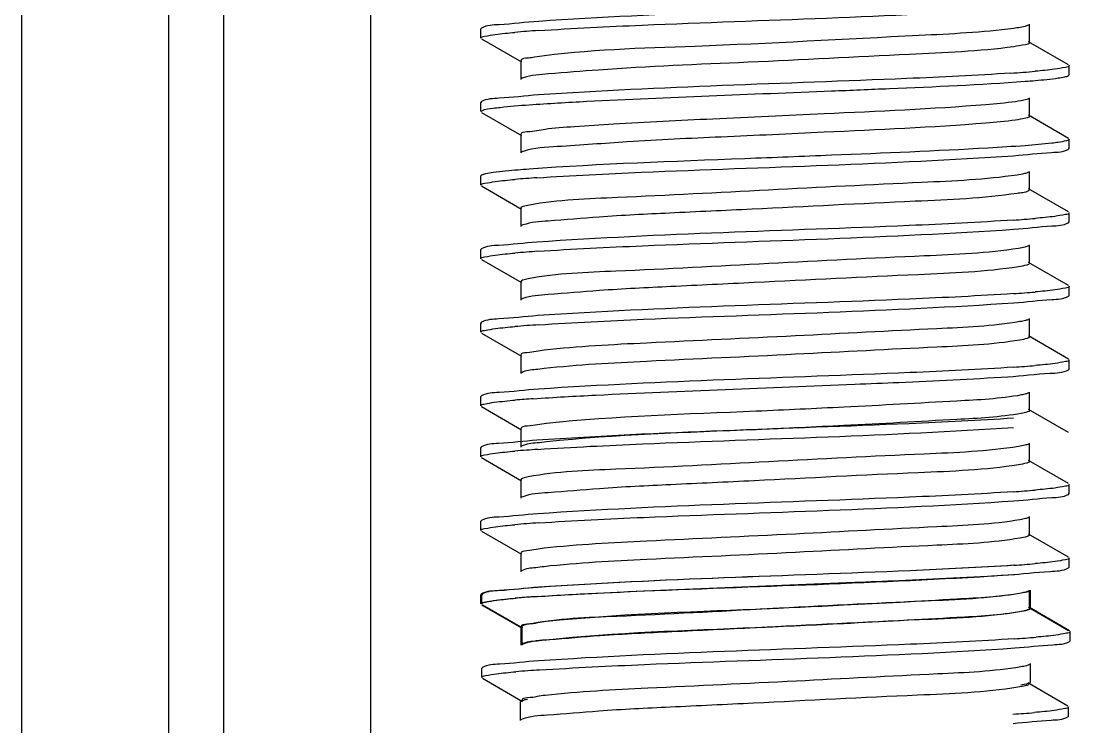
# Model space of a CAD drawing. Extents: x 27938 to 650306, y -92720 to 1524912.
# Drawn here: x 294381.2 to 294727.2, y 845233.5 to 845461.8 of the extents above; entities that cross this region are included whole.
import ezdxf

# ---------------------------------------------------------------- set-up
doc = ezdxf.new("R2010")
doc.units = 0
doc.header["$LTSCALE"] = 1000
doc.header["$MEASUREMENT"] = 0
doc.styles.get("Standard").update_dxf_attribs({"font": 'gbenor.shx', "bigfont": 'gbcbig.shx'})
doc.dimstyles.get("Standard").update_dxf_attribs({"dimtxt": 0.18, "dimasz": 0.18, "dimexe": 0.18, "dimexo": 0.0625, "dimgap": 0.09, "dimtad": 0, "dimtih": 1, "dimtoh": 1, "dimdec": 4, "dimzin": 0, "dimdsep": 46, "dimtxsty": 'Standard', "dimcen": 0.09, "dimadec": 0, "dimazin": 0, "dimtfac": 1, "dimtdec": 4, "dimtofl": 0, "dimtmove": 0, "dimatfit": 3, "dimfxl": 1, "dimtolj": 1, "dimtzin": 0, "dimarcsym": 0})

msp = doc.modelspace()

# ---------------------------------------------------------------- linework, layer by layer
at = {"linetype": 'Continuous'}
for p, q in [((294381.22, 847691.77), (294381.22, 842950.74)), ((294428.85, 847691.77), (294428.85, 842950.74)), ((294446.71, 847691.77), (294446.71, 842950.74)), ((294494.33, 847691.77), (294494.33, 842950.74)), ((294707.67, 845454.92), (294707.67, 845460.87)), ((294530.28, 845459.65), (294530.05, 845459.39)), ((294530.05, 845456.41), (294530.05, 845459.39)), ((294530.05, 845456.41), (294530.05, 845459.39)), ((294530.28, 845456.15), (294543.2, 845448.67)), ((294720.33, 845447.74), (294707.41, 845455.22)), ((294542.94, 845448.97), (294542.94, 845443.01)), ((294720.56, 845444.5), (294720.56, 845447.48)), ((294720.56, 845444.5), (294720.56, 845447.48)), ((294720.33, 845444.24), (294720.56, 845444.5)), ((294707.67, 845431.11), (294707.67, 845437.06)), ((294530.28, 845435.83), (294530.05, 845435.57)), ((294530.05, 845432.6), (294530.05, 845435.57)), ((294530.05, 845432.6), (294530.05, 845435.57)), ((294530.28, 845432.34), (294543.2, 845424.85)), ((294720.33, 845423.93), (294707.41, 845431.41)), ((294542.94, 845425.15), (294542.94, 845419.2)), ((294720.56, 845420.69), (294720.56, 845423.67)), ((294720.56, 845420.69), (294720.56, 845423.67)), ((294720.33, 845420.43), (294720.56, 845420.69)), ((294530.28, 845412.02), (294530.05, 845411.76)), ((294707.67, 845407.3), (294707.67, 845413.25)), ((294530.05, 845408.78), (294530.05, 845411.76)), ((294530.05, 845408.78), (294530.05, 845411.76)), ((294530.28, 845408.52), (294543.2, 845401.04)), ((294720.33, 845400.11), (294707.41, 845407.6)), ((294542.94, 845401.34), (294542.94, 845395.39)), ((294720.56, 845396.88), (294720.56, 845399.85)), ((294720.56, 845396.88), (294720.56, 845399.85)), ((294543.66, 845395.89), (294543.2, 845395.69)), ((294720.33, 845396.62), (294720.56, 845396.88)), ((294530.28, 845388.21), (294530.05, 845387.95)), ((294530.05, 845384.97), (294530.05, 845387.95)), ((294530.05, 845384.97), (294530.05, 845387.95)), ((294707.67, 845383.48), (294707.67, 845389.44)), ((294530.28, 845384.71), (294543.2, 845377.23)), ((294720.33, 845376.3), (294707.41, 845383.78)), ((294542.94, 845377.53), (294542.94, 845371.58)), ((294720.56, 845373.06), (294720.56, 845376.04)), ((294720.56, 845373.06), (294720.56, 845376.04)), ((294543.62, 845372.06), (294543.2, 845371.88)), ((294720.33, 845372.8), (294720.56, 845373.06)), ((294530.28, 845364.4), (294530.05, 845364.13)), ((294530.05, 845361.16), (294530.05, 845364.13)), ((294530.05, 845361.16), (294530.05, 845364.13)), ((294707.67, 845359.67), (294707.67, 845365.62)), ((294530.28, 845360.9), (294543.2, 845353.41)), ((294720.33, 845352.49), (294707.41, 845359.97)), ((294542.94, 845353.72), (294542.94, 845347.76)), ((294720.56, 845349.25), (294720.56, 845352.23)), ((294720.56, 845349.25), (294720.56, 845352.23)), ((294720.33, 845348.99), (294720.56, 845349.25)), ((294530.28, 845340.58), (294530.05, 845340.32)), ((294530.05, 845337.35), (294530.05, 845340.32)), ((294530.05, 845337.35), (294530.05, 845340.32)), ((294707.67, 845335.86), (294707.67, 845341.81)), ((294530.28, 845337.08), (294543.2, 845329.6)), ((294720.33, 845328.68), (294707.41, 845336.16)), ((294542.94, 845329.9), (294542.94, 845323.95)), ((294530.28, 845324.07), (294530.05, 845323.81)), ((294530.05, 845320.84), (294530.05, 845323.81)), ((294530.05, 845320.84), (294530.05, 845323.81)), ((294707.67, 845319.35), (294707.67, 845325.3)), ((294530.28, 845320.58), (294543.2, 845313.09)), ((294720.33, 845312.17), (294707.41, 845319.65)), ((294542.94, 845313.39), (294542.94, 845307.44)), ((294720.56, 845308.93), (294720.56, 845311.91)), ((294720.56, 845308.93), (294720.56, 845311.91)), ((294720.33, 845308.67), (294720.56, 845308.93)), ((294543.62, 845307.93), (294543.2, 845307.74)), ((294707.67, 845295.54), (294707.67, 845301.49)), ((294530.28, 845300.26), (294530.05, 845300)), ((294530.05, 845297.02), (294530.05, 845300)), ((294530.05, 845297.02), (294530.05, 845300)), ((294530.28, 845296.76), (294543.2, 845289.28)), ((294720.33, 845288.35), (294707.41, 845295.84)), ((294542.94, 845289.58), (294542.94, 845283.63)), ((294720.56, 845285.12), (294720.56, 845288.09)), ((294720.56, 845285.12), (294720.56, 845288.09)), ((294720.33, 845284.86), (294720.56, 845285.12)), ((294707.67, 845271.72), (294707.67, 845277.68)), ((294707.98, 845271.73), (294707.98, 845277.68)), ((294530.28, 845276.45), (294530.05, 845276.19)), ((294530.05, 845273.21), (294530.05, 845276.19)), ((294530.05, 845273.21), (294530.05, 845276.19)), ((294530.59, 845276.45), (294530.36, 845276.19)), ((294530.36, 845273.22), (294530.36, 845276.19)), ((294530.36, 845273.22), (294530.36, 845276.19)), ((294530.28, 845272.95), (294543.2, 845265.47)), ((294530.59, 845272.96), (294543.51, 845265.47)), ((294720.33, 845264.54), (294707.41, 845272.02)), ((294720.64, 845264.55), (294707.72, 845272.03)), ((294542.94, 845265.77), (294542.94, 845259.82)), ((294543.25, 845265.78), (294543.25, 845259.82)), ((294720.87, 845261.31), (294720.87, 845264.29)), ((294720.87, 845261.31), (294720.87, 845264.29)), ((294543.93, 845260.31), (294543.51, 845260.12)), ((294720.64, 845261.05), (294720.87, 845261.31)), ((294707.98, 845247.92), (294707.98, 845253.87)), ((294530.59, 845252.64), (294530.36, 845252.38)), ((294530.36, 845249.4), (294530.36, 845252.38)), ((294530.36, 845249.4), (294530.36, 845252.38)), ((294530.59, 845249.14), (294543.51, 845241.66)), ((294720.13, 845240.15), (294707.2, 845247.63)), ((294542.74, 845241.38), (294542.74, 845235.42)), ((294720.35, 845236.91), (294720.35, 845239.89)), ((294720.35, 845236.91), (294720.35, 845239.89)), ((294543.41, 845235.91), (294543, 845235.73)), ((294720.13, 845236.65), (294720.35, 845236.91))]:
    msp.add_line(p, q, dxfattribs=at)
for centre, radius, start, end in [((294576.17, 845040.58), 419.14, 93.7658, 94.8061), ((294674.07, 845867.97), 423.82, 273.7363, 274.8052), ((294575.59, 845000.19), 411.89, 93.8141, 94.8058), ((294675.16, 845806.66), 410.09, 273.8288, 274.8033), ((294575.91, 844972.43), 415.84, 93.7876, 94.8061), ((294675.17, 845782.72), 409.97, 273.8296, 274.8033), ((294576.31, 844943.48), 420.99, 93.7545, 94.8055), ((294675.25, 845757.96), 409.01, 273.8359, 274.8035), ((294574.04, 844948.12), 392.45, 93.9506, 94.8036), ((294575.91, 844908.3), 415.84, 93.7876, 94.8061), ((294675.17, 845718.59), 409.97, 273.8296, 274.8033), ((294576.31, 844879.35), 420.99, 93.7545, 94.8055), ((294675.25, 845693.82), 409.01, 273.8359, 274.8035), ((294574.04, 844883.99), 392.45, 93.9506, 94.8036), ((294576.22, 844860.68), 415.84, 93.7876, 94.8061), ((294675.48, 845670.97), 409.97, 273.8296, 274.8033), ((294576.62, 844831.73), 420.99, 93.7545, 94.8055), ((294674.97, 845646.57), 409.97, 273.8296, 274.8033)]:
    msp.add_arc(centre, radius, start, end, dxfattribs=at)
for points, knots in [([(294702.61, 845468.93), (294691.43, 845468.17), (294640.14, 845465.69), (294588.8, 845464.48), (294548.76, 845461.8)], [0, 0, 0, 0, 0.21838, 1, 1, 1, 1]), ([(294548.64, 845458.82), (294559.84, 845459.57), (294610.85, 845462.02), (294661.93, 845463.24), (294701.69, 845465.89)], [0, 0, 0, 0, 0.219727, 1, 1, 1, 1]), ([(294548.76, 845461.8), (294544.48, 845461.52), (294538.48, 845460.68), (294531.94, 845460.6), (294530.28, 845459.65)], [0, 0, 0, 0, 0.691048, 1, 1, 1, 1]), ([(294707.41, 845460.57), (294707.21, 845460.46), (294705.63, 845459.92), (294703.98, 845459.72), (294702.57, 845459.53)], [0, 0, 0, 0, 0.139781, 1, 1, 1, 1]), ([(294530.05, 845456.41), (294530.05, 845456.85), (294532.37, 845457.13), (294533.54, 845457.45), (294534.71, 845457.6)], [0, 0, 0, 0, 0.27128, 1, 1, 1, 1]), ([(294702.57, 845459.53), (294692.44, 845458.19), (294657.98, 845456.59), (294606.32, 845453.61), (294564.59, 845452.67), (294547.36, 845450.22)], [0, 0, 0, 0, 0.197296, 0.66439, 1, 1, 1, 1]), ([(294702.57, 845453.58), (294691.37, 845452.09), (294662.63, 845450.85), (294617.86, 845448.49), (294578.81, 845447.04), (294554.65, 845444.97), (294546.4, 845444.41), (294543.77, 845443.55)], [0, 0, 0, 0, 0.213061, 0.541106, 0.846102, 0.947882, 1, 1, 1, 1]), ([(294707.67, 845454.92), (294707.67, 845454.44), (294705.14, 845454.1), (294703.85, 845453.75), (294702.57, 845453.58)], [0, 0, 0, 0, 0.272864, 1, 1, 1, 1]), ([(294547.36, 845450.22), (294546.72, 845450.12), (294545.48, 845449.77), (294542.94, 845449.86), (294542.94, 845448.97)], [0, 0, 0, 0, 0.421903, 1, 1, 1, 1]), ([(294720.56, 845447.48), (294720.56, 845447.04), (294718.2, 845446.76), (294717.02, 845446.43), (294715.84, 845446.28)], [0, 0, 0, 0, 0.271064, 1, 1, 1, 1]), ([(294543.77, 845443.55), (294543.66, 845443.52), (294543.47, 845443.45), (294543.28, 845443.36), (294543.2, 845443.32)], [0, 0, 0, 0, 0.559243, 1, 1, 1, 1]), ([(294701.69, 845445.05), (294690.45, 845444.3), (294639.43, 845441.86), (294588.35, 845440.64), (294548.64, 845437.98)], [0, 0, 0, 0, 0.220644, 1, 1, 1, 1]), ([(294706.28, 845442.4), (294707.39, 845442.48), (294710.97, 845442.77), (294714.55, 845443.1), (294717.01, 845443.47)], [0, 0, 0, 0, 0.308788, 1, 1, 1, 1]), ([(294717.01, 845443.47), (294717.73, 845443.57), (294718.84, 845443.77), (294719.97, 845444.04), (294720.33, 845444.24)], [0, 0, 0, 0, 0.639507, 1, 1, 1, 1]), ([(294643.63, 845439.28), (294649.86, 845439.54), (294670.75, 845440.42), (294691.65, 845441.3), (294706.28, 845442.4)], [0, 0, 0, 0, 0.298277, 1, 1, 1, 1]), ([(294548.64, 845437.98), (294544.39, 845437.7), (294538.43, 845436.87), (294531.93, 845436.78), (294530.28, 845435.83)], [0, 0, 0, 0, 0.690938, 1, 1, 1, 1]), ([(294545.65, 845434.8), (294551.88, 845435.25), (294584.52, 845437.07), (294617.2, 845438.21), (294643.63, 845439.28)], [0, 0, 0, 0, 0.190978, 1, 1, 1, 1]), ([(294707.4, 845436.76), (294707.22, 845436.65), (294705.83, 845436.16), (294704.37, 845435.97), (294703.13, 845435.8)], [0, 0, 0, 0, 0.143278, 1, 1, 1, 1]), ([(294530.05, 845432.6), (294530.05, 845432.72), (294531.47, 845433.61), (294532.76, 845433.52), (294534.02, 845433.69)], [0, 0, 0, 0, 0.088833, 1, 1, 1, 1]), ([(294534.02, 845433.69), (294534.76, 845433.8), (294538.63, 845434.26), (294542.51, 845434.57), (294545.65, 845434.8)], [0, 0, 0, 0, 0.191282, 1, 1, 1, 1]), ([(294703.13, 845435.8), (294699.95, 845435.35), (294679.31, 845433.53), (294658.62, 845432.66), (294641.15, 845431.84)], [0, 0, 0, 0, 0.155236, 1, 1, 1, 1]), ([(294641.15, 845431.84), (294629.14, 845431.28), (294606.48, 845430.23), (294579.3, 845428.98), (294561.56, 845427.71), (294551.55, 845427.15), (294546.94, 845426.04), (294542.94, 845425.88), (294542.94, 845425.15)], [0, 0, 0, 0, 0.365862, 0.692448, 0.821022, 0.917724, 0.97803, 1, 1, 1, 1]), ([(294703.13, 845429.84), (294699.95, 845429.4), (294679.31, 845427.58), (294658.62, 845426.71), (294641.15, 845425.89)], [0, 0, 0, 0, 0.155236, 1, 1, 1, 1]), ([(294707.67, 845431.11), (294707.67, 845430.67), (294705.44, 845430.31), (294704.27, 845430), (294703.13, 845429.84)], [0, 0, 0, 0, 0.274842, 1, 1, 1, 1]), ([(294641.15, 845425.89), (294630.05, 845425.37), (294608.83, 845424.36), (294579.97, 845423.16), (294558.73, 845421.36), (294547.25, 845420.91), (294543.71, 845419.72)], [0, 0, 0, 0, 0.341185, 0.653122, 0.885228, 1, 1, 1, 1]), ([(294717.01, 845422.63), (294716.34, 845422.53), (294712.77, 845422.08), (294709.18, 845421.78), (294706.28, 845421.56)], [0, 0, 0, 0, 0.190097, 1, 1, 1, 1]), ([(294720.56, 845423.67), (294720.56, 845423.32), (294718.83, 845422.99), (294717.9, 845422.76), (294717.01, 845422.63)], [0, 0, 0, 0, 0.27614, 1, 1, 1, 1]), ([(294543.71, 845419.72), (294543.62, 845419.69), (294543.44, 845419.62), (294543.27, 845419.54), (294543.2, 845419.5)], [0, 0, 0, 0, 0.555338, 1, 1, 1, 1]), ([(294706.28, 845421.56), (294702.3, 845421.26), (294681.43, 845419.97), (294660.53, 845419.13), (294643.63, 845418.45)], [0, 0, 0, 0, 0.190944, 1, 1, 1, 1]), ([(294702.55, 845418.32), (294706.66, 845418.6), (294712.43, 845419.4), (294718.72, 845419.51), (294720.33, 845420.43)], [0, 0, 0, 0, 0.690319, 1, 1, 1, 1]), ([(294643.63, 845418.45), (294634.27, 845418.07), (294601.61, 845416.74), (294568.92, 845415.65), (294545.65, 845413.96)], [0, 0, 0, 0, 0.286355, 1, 1, 1, 1]), ([(294548.19, 845411.16), (294559.48, 845411.93), (294610.93, 845414.4), (294662.44, 845415.59), (294702.55, 845418.32)], [0, 0, 0, 0, 0.219568, 1, 1, 1, 1]), ([(294534.02, 845412.86), (294533.2, 845412.74), (294531.95, 845412.53), (294530.68, 845412.25), (294530.28, 845412.02)], [0, 0, 0, 0, 0.644209, 1, 1, 1, 1]), ([(294545.65, 845413.96), (294544.45, 845413.87), (294540.57, 845413.57), (294536.69, 845413.23), (294534.02, 845412.86)], [0, 0, 0, 0, 0.307497, 1, 1, 1, 1]), ([(294703.66, 845412.06), (294693.48, 845410.54), (294666.55, 845409.38), (294623.43, 845407.25), (294581.09, 845404.94), (294555.14, 845404.01), (294545.74, 845402.33)], [0, 0, 0, 0, 0.195167, 0.509727, 0.818873, 1, 1, 1, 1]), ([(294707.4, 845412.95), (294707, 845412.71), (294705.72, 845412.41), (294704.47, 845412.18), (294703.66, 845412.06)], [0, 0, 0, 0, 0.361658, 1, 1, 1, 1]), ([(294530.05, 845408.78), (294530.05, 845409.22), (294532.33, 845409.5), (294533.48, 845409.81), (294534.63, 845409.96)], [0, 0, 0, 0, 0.271559, 1, 1, 1, 1]), ([(294703.66, 845406.11), (294692.75, 845404.48), (294664.05, 845403.34), (294626.56, 845401.39), (294592.44, 845399.79), (294570.38, 845398.73), (294554.64, 845397.31), (294546.27, 845396.8), (294543.66, 845395.89)], [0, 0, 0, 0, 0.206258, 0.536041, 0.702749, 0.845523, 0.948379, 1, 1, 1, 1]), ([(294707.67, 845407.3), (294707.67, 845407.16), (294706.29, 845406.21), (294704.93, 845406.3), (294703.66, 845406.11)], [0, 0, 0, 0, 0.092026, 1, 1, 1, 1]), ([(294545.74, 845402.33), (294545.03, 845402.21), (294544.25, 845402.02), (294542.94, 845401.63), (294542.94, 845401.34)], [0, 0, 0, 0, 0.714515, 1, 1, 1, 1]), ([(294720.56, 845399.85), (294720.56, 845399.42), (294718.26, 845399.13), (294717.11, 845398.82), (294715.95, 845398.67)], [0, 0, 0, 0, 0.271489, 1, 1, 1, 1]), ([(294702.55, 845397.48), (294691.29, 845396.72), (294639.84, 845394.24), (294588.32, 845393.04), (294548.19, 845390.33)], [0, 0, 0, 0, 0.219101, 1, 1, 1, 1]), ([(294548.44, 845387.36), (294559.73, 845388.13), (294611.11, 845390.59), (294662.54, 845391.79), (294702.55, 845394.51)], [0, 0, 0, 0, 0.220145, 1, 1, 1, 1]), ([(294702.55, 845394.51), (294706.67, 845394.79), (294712.44, 845395.59), (294718.72, 845395.7), (294720.33, 845396.62)], [0, 0, 0, 0, 0.690311, 1, 1, 1, 1]), ([(294548.19, 845390.33), (294544.05, 845390.04), (294538.23, 845389.24), (294531.9, 845389.14), (294530.28, 845388.21)], [0, 0, 0, 0, 0.690488, 1, 1, 1, 1]), ([(294704.15, 845388.32), (294694.06, 845386.72), (294666.98, 845385.63), (294623.52, 845383.45), (294580.84, 845381.06), (294554.7, 845380.23), (294545.37, 845378.45)], [0, 0, 0, 0, 0.192752, 0.509476, 0.820909, 1, 1, 1, 1]), ([(294707.4, 845389.13), (294707.05, 845388.93), (294705.94, 845388.64), (294704.85, 845388.44), (294704.15, 845388.32)], [0, 0, 0, 0, 0.367273, 1, 1, 1, 1]), ([(294530.05, 845384.97), (294530.05, 845385.41), (294532.35, 845385.69), (294533.51, 845386.01), (294534.67, 845386.16)], [0, 0, 0, 0, 0.271407, 1, 1, 1, 1]), ([(294704.15, 845382.37), (294693.42, 845380.66), (294664.75, 845379.61), (294627.23, 845377.61), (294592.82, 845375.99), (294570.52, 845374.93), (294554.66, 845373.49), (294546.22, 845373), (294543.62, 845372.06)], [0, 0, 0, 0, 0.202669, 0.533226, 0.70113, 0.845024, 0.948509, 1, 1, 1, 1]), ([(294707.67, 845383.48), (294707.66, 845383.13), (294705.99, 845382.74), (294705.04, 845382.51), (294704.15, 845382.37)], [0, 0, 0, 0, 0.280154, 1, 1, 1, 1]), ([(294545.37, 845378.45), (294544.76, 845378.33), (294544.06, 845378.17), (294542.94, 845377.78), (294542.94, 845377.53)], [0, 0, 0, 0, 0.71086, 1, 1, 1, 1]), ([(294720.56, 845376.04), (294720.56, 845375.61), (294718.27, 845375.32), (294717.11, 845375.01), (294715.95, 845374.86)], [0, 0, 0, 0, 0.271495, 1, 1, 1, 1]), ([(294702.55, 845373.67), (294691.33, 845372.91), (294639.95, 845370.43), (294588.52, 845369.23), (294548.44, 845366.53)], [0, 0, 0, 0, 0.21884, 1, 1, 1, 1]), ([(294548.75, 845363.57), (294560.06, 845364.33), (294611.35, 845366.79), (294662.7, 845367.98), (294702.61, 845370.7)], [0, 0, 0, 0, 0.220917, 1, 1, 1, 1]), ([(294702.61, 845370.7), (294706.71, 845370.98), (294712.46, 845371.78), (294718.73, 845371.89), (294720.33, 845372.8)], [0, 0, 0, 0, 0.690253, 1, 1, 1, 1]), ([(294548.44, 845366.53), (294544.23, 845366.25), (294538.34, 845365.43), (294531.92, 845365.34), (294530.28, 845364.4)], [0, 0, 0, 0, 0.690736, 1, 1, 1, 1]), ([(294704.62, 845364.59), (294695.72, 845363.07), (294671.36, 845362.07), (294631.11, 845359.86), (294588.71, 845357.94), (294561.57, 845356.57), (294550.54, 845355.36)], [0, 0, 0, 0, 0.175288, 0.472203, 0.784406, 1, 1, 1, 1]), ([(294707.4, 845365.32), (294707.09, 845365.14), (294706.15, 845364.88), (294705.21, 845364.69), (294704.62, 845364.59)], [0, 0, 0, 0, 0.373528, 1, 1, 1, 1]), ([(294530.05, 845361.16), (294530.05, 845361.6), (294532.39, 845361.88), (294533.56, 845362.2), (294534.74, 845362.35)], [0, 0, 0, 0, 0.271179, 1, 1, 1, 1]), ([(294704.62, 845358.63), (294695.72, 845357.12), (294671.36, 845356.11), (294631.11, 845353.91), (294588.71, 845351.99), (294561.57, 845350.61), (294550.54, 845349.4)], [0, 0, 0, 0, 0.175288, 0.472203, 0.784406, 1, 1, 1, 1]), ([(294707.67, 845359.67), (294707.66, 845359.36), (294706.23, 845358.96), (294705.38, 845358.77), (294704.62, 845358.63)], [0, 0, 0, 0, 0.283524, 1, 1, 1, 1]), ([(294550.54, 845355.36), (294548.64, 845355.15), (294546.82, 845354.59), (294542.94, 845354.41), (294542.94, 845353.72)], [0, 0, 0, 0, 0.732764, 1, 1, 1, 1]), ([(294702.61, 845349.86), (294691.42, 845349.1), (294640.14, 845346.63), (294588.79, 845345.41), (294548.75, 845342.74)], [0, 0, 0, 0, 0.218398, 1, 1, 1, 1]), ([(294720.56, 845352.23), (294720.56, 845351.8), (294718.27, 845351.51), (294717.12, 845351.2), (294715.97, 845351.05)], [0, 0, 0, 0, 0.27155, 1, 1, 1, 1]), ([(294550.54, 845349.4), (294549.62, 845349.3), (294547.19, 845348.94), (294544.56, 845348.85), (294543.2, 845348.06)], [0, 0, 0, 0, 0.371684, 1, 1, 1, 1]), ([(294651.08, 845344.34), (294655.83, 845344.53), (294672.38, 845345.24), (294688.93, 845345.99), (294700.72, 845346.76)], [0, 0, 0, 0, 0.286991, 1, 1, 1, 1]), ([(294700.72, 845346.76), (294705.27, 845347.06), (294711.62, 845347.94), (294718.57, 845347.98), (294720.33, 845348.99)], [0, 0, 0, 0, 0.692027, 1, 1, 1, 1]), ([(294548.75, 845342.74), (294544.47, 845342.45), (294538.48, 845341.62), (294531.94, 845341.54), (294530.28, 845340.58)], [0, 0, 0, 0, 0.691038, 1, 1, 1, 1]), ([(294547, 845339.64), (294553.75, 845340.11), (294588.43, 845341.98), (294623.14, 845343.18), (294651.08, 845344.34)], [0, 0, 0, 0, 0.194747, 1, 1, 1, 1]), ([(294705.05, 845340.85), (294698.17, 845339.59), (294678.91, 845338.65), (294659.78, 845337.48), (294647.59, 845336.9)], [0, 0, 0, 0, 0.364269, 1, 1, 1, 1]), ([(294707.4, 845341.51), (294707.13, 845341.35), (294706.34, 845341.11), (294705.54, 845340.94), (294705.05, 845340.85)], [0, 0, 0, 0, 0.380472, 1, 1, 1, 1]), ([(294530.05, 845337.35), (294530.05, 845337.76), (294532.19, 845338.05), (294533.29, 845338.35), (294534.38, 845338.49)], [0, 0, 0, 0, 0.272497, 1, 1, 1, 1]), ([(294647.59, 845336.9), (294638.13, 845336.44), (294606.02, 845334.87), (294573.82, 845333.99), (294551.25, 845331.62)], [0, 0, 0, 0, 0.294359, 1, 1, 1, 1]), ([(294707.66, 845335.86), (294707.66, 845335.59), (294706.45, 845335.19), (294705.71, 845335.02), (294705.05, 845334.9)], [0, 0, 0, 0, 0.287487, 1, 1, 1, 1]), ([(294702.55, 845333.35), (294691.29, 845332.58), (294639.84, 845330.11), (294588.32, 845328.91), (294548.19, 845326.19)], [0, 0, 0, 0, 0.219101, 1, 1, 1, 1]), ([(294705.05, 845334.9), (294698.17, 845333.63), (294678.91, 845332.7), (294659.78, 845331.52), (294647.59, 845330.94)], [0, 0, 0, 0, 0.364269, 1, 1, 1, 1]), ([(294551.25, 845331.62), (294549.17, 845331.4), (294547.2, 845330.78), (294542.94, 845330.66), (294542.94, 845329.9)], [0, 0, 0, 0, 0.733679, 1, 1, 1, 1]), ([(294548.44, 845323.23), (294559.73, 845323.99), (294611.11, 845326.46), (294662.54, 845327.65), (294702.55, 845330.37)], [0, 0, 0, 0, 0.220145, 1, 1, 1, 1]), ([(294647.59, 845330.94), (294638.13, 845330.49), (294606.02, 845328.91), (294573.82, 845328.04), (294551.25, 845325.67)], [0, 0, 0, 0, 0.294359, 1, 1, 1, 1]), ([(294548.19, 845326.19), (294544.05, 845325.91), (294538.23, 845325.1), (294531.9, 845325), (294530.28, 845324.07)], [0, 0, 0, 0, 0.690488, 1, 1, 1, 1]), ([(294551.25, 845325.67), (294550.24, 845325.56), (294547.57, 845325.17), (294544.68, 845325.11), (294543.2, 845324.25)], [0, 0, 0, 0, 0.373733, 1, 1, 1, 1]), ([(294530.05, 845320.84), (294530.05, 845321.27), (294532.35, 845321.56), (294533.51, 845321.87), (294534.67, 845322.02)], [0, 0, 0, 0, 0.271407, 1, 1, 1, 1]), ([(294704.15, 845324.19), (294694.06, 845322.58), (294666.98, 845321.49), (294623.52, 845319.32), (294580.84, 845316.92), (294554.7, 845316.1), (294545.37, 845314.32)], [0, 0, 0, 0, 0.192752, 0.509476, 0.820909, 1, 1, 1, 1]), ([(294707.4, 845325), (294707.05, 845324.79), (294705.94, 845324.51), (294704.85, 845324.3), (294704.15, 845324.19)], [0, 0, 0, 0, 0.367273, 1, 1, 1, 1]), ([(294707.67, 845319.35), (294707.66, 845319), (294705.99, 845318.61), (294705.04, 845318.38), (294704.15, 845318.24)], [0, 0, 0, 0, 0.280154, 1, 1, 1, 1]), ([(294704.15, 845318.24), (294693.42, 845316.53), (294664.75, 845315.48), (294627.23, 845313.47), (294592.82, 845311.86), (294570.52, 845310.8), (294554.66, 845309.35), (294546.22, 845308.86), (294543.62, 845307.93)], [0, 0, 0, 0, 0.202669, 0.533226, 0.70113, 0.845024, 0.948509, 1, 1, 1, 1]), ([(294545.37, 845314.32), (294544.76, 845314.2), (294544.06, 845314.04), (294542.94, 845313.65), (294542.94, 845313.39)], [0, 0, 0, 0, 0.71086, 1, 1, 1, 1]), ([(294720.56, 845311.91), (294720.56, 845311.47), (294718.27, 845311.19), (294717.11, 845310.87), (294715.95, 845310.72)], [0, 0, 0, 0, 0.271495, 1, 1, 1, 1]), ([(294702.55, 845309.54), (294691.33, 845308.77), (294639.95, 845306.3), (294588.52, 845305.09), (294548.44, 845302.39)], [0, 0, 0, 0, 0.21884, 1, 1, 1, 1]), ([(294702.61, 845306.57), (294706.71, 845306.84), (294712.46, 845307.64), (294718.73, 845307.75), (294720.33, 845308.67)], [0, 0, 0, 0, 0.690253, 1, 1, 1, 1]), ([(294548.75, 845299.44), (294560.06, 845300.2), (294611.35, 845302.66), (294662.7, 845303.85), (294702.61, 845306.57)], [0, 0, 0, 0, 0.220917, 1, 1, 1, 1]), ([(294548.44, 845302.39), (294544.23, 845302.11), (294538.34, 845301.29), (294531.92, 845301.2), (294530.28, 845300.26)], [0, 0, 0, 0, 0.690736, 1, 1, 1, 1]), ([(294707.4, 845301.19), (294707.09, 845301.01), (294706.15, 845300.74), (294705.21, 845300.55), (294704.62, 845300.45)], [0, 0, 0, 0, 0.373528, 1, 1, 1, 1]), ([(294530.05, 845297.02), (294530.05, 845297.46), (294532.39, 845297.74), (294533.56, 845298.07), (294534.74, 845298.22)], [0, 0, 0, 0, 0.271179, 1, 1, 1, 1]), ([(294704.62, 845300.45), (294695.72, 845298.94), (294671.36, 845297.93), (294631.11, 845295.72), (294588.71, 845293.81), (294561.57, 845292.43), (294550.54, 845291.22)], [0, 0, 0, 0, 0.175288, 0.472203, 0.784406, 1, 1, 1, 1]), ([(294704.62, 845294.5), (294695.72, 845292.98), (294671.36, 845291.98), (294631.11, 845289.77), (294588.71, 845287.85), (294561.57, 845286.48), (294550.54, 845285.27)], [0, 0, 0, 0, 0.175288, 0.472203, 0.784406, 1, 1, 1, 1]), ([(294707.67, 845295.54), (294707.66, 845295.23), (294706.23, 845294.83), (294705.38, 845294.63), (294704.62, 845294.5)], [0, 0, 0, 0, 0.283524, 1, 1, 1, 1]), ([(294550.54, 845291.22), (294548.64, 845291.01), (294546.82, 845290.46), (294542.94, 845290.28), (294542.94, 845289.58)], [0, 0, 0, 0, 0.732764, 1, 1, 1, 1]), ([(294720.56, 845288.09), (294720.56, 845287.66), (294718.27, 845287.38), (294717.12, 845287.06), (294715.97, 845286.91)], [0, 0, 0, 0, 0.27155, 1, 1, 1, 1]), ([(294550.54, 845285.27), (294549.62, 845285.17), (294547.19, 845284.8), (294544.56, 845284.71), (294543.2, 845283.93)], [0, 0, 0, 0, 0.371684, 1, 1, 1, 1]), ([(294702.86, 845285.73), (294691.6, 845284.97), (294640.15, 845282.49), (294588.63, 845281.29), (294548.5, 845278.57)], [0, 0, 0, 0, 0.219101, 1, 1, 1, 1]), ([(294702.61, 845285.73), (294691.42, 845284.97), (294640.14, 845282.5), (294588.79, 845281.28), (294548.75, 845278.6)], [0, 0, 0, 0, 0.218398, 1, 1, 1, 1]), ([(294700.72, 845282.63), (294705.27, 845282.92), (294711.62, 845283.8), (294718.57, 845283.85), (294720.33, 845284.86)], [0, 0, 0, 0, 0.692027, 1, 1, 1, 1]), ([(294548.75, 845275.61), (294560.04, 845276.37), (294611.41, 845278.84), (294662.85, 845280.03), (294702.86, 845282.75)], [0, 0, 0, 0, 0.220145, 1, 1, 1, 1]), ([(294651.08, 845280.2), (294655.83, 845280.4), (294672.38, 845281.1), (294688.93, 845281.86), (294700.72, 845282.63)], [0, 0, 0, 0, 0.286991, 1, 1, 1, 1]), ([(294548.75, 845278.6), (294544.47, 845278.32), (294538.48, 845277.49), (294531.94, 845277.4), (294530.28, 845276.45)], [0, 0, 0, 0, 0.691038, 1, 1, 1, 1]), ([(294548.5, 845278.57), (294544.36, 845278.29), (294538.54, 845277.48), (294532.21, 845277.38), (294530.59, 845276.45)], [0, 0, 0, 0, 0.690488, 1, 1, 1, 1]), ([(294547, 845275.51), (294553.75, 845275.98), (294588.43, 845277.85), (294623.14, 845279.05), (294651.08, 845280.2)], [0, 0, 0, 0, 0.194747, 1, 1, 1, 1]), ([(294707.71, 845277.38), (294707.36, 845277.17), (294706.25, 845276.89), (294705.16, 845276.68), (294704.46, 845276.57)], [0, 0, 0, 0, 0.367273, 1, 1, 1, 1]), ([(294707.4, 845277.37), (294707.13, 845277.22), (294706.34, 845276.98), (294705.54, 845276.81), (294705.05, 845276.72)], [0, 0, 0, 0, 0.380472, 1, 1, 1, 1]), ([(294530.05, 845273.21), (294530.05, 845273.62), (294532.19, 845273.92), (294533.29, 845274.21), (294534.38, 845274.36)], [0, 0, 0, 0, 0.272497, 1, 1, 1, 1]), ([(294530.36, 845273.22), (294530.36, 845273.65), (294532.66, 845273.94), (294533.82, 845274.25), (294534.98, 845274.4)], [0, 0, 0, 0, 0.271407, 1, 1, 1, 1]), ([(294704.46, 845276.57), (294694.37, 845274.96), (294667.29, 845273.88), (294623.83, 845271.7), (294581.15, 845269.3), (294555.01, 845268.48), (294545.68, 845266.7)], [0, 0, 0, 0, 0.192752, 0.509476, 0.820909, 1, 1, 1, 1]), ([(294705.05, 845276.72), (294698.17, 845275.45), (294678.91, 845274.52), (294659.78, 845273.34), (294647.59, 845272.76)], [0, 0, 0, 0, 0.364269, 1, 1, 1, 1]), ([(294704.46, 845270.62), (294693.73, 845268.91), (294665.05, 845267.86), (294627.54, 845265.85), (294593.13, 845264.24), (294570.83, 845263.18), (294554.97, 845261.73), (294546.53, 845261.24), (294543.93, 845260.31)], [0, 0, 0, 0, 0.202669, 0.533226, 0.70113, 0.845024, 0.948509, 1, 1, 1, 1]), ([(294647.59, 845272.76), (294638.13, 845272.31), (294606.02, 845270.73), (294573.82, 845269.86), (294551.25, 845267.49)], [0, 0, 0, 0, 0.294359, 1, 1, 1, 1]), ([(294705.05, 845270.76), (294698.17, 845269.5), (294678.91, 845268.56), (294659.78, 845267.39), (294647.59, 845266.81)], [0, 0, 0, 0, 0.364269, 1, 1, 1, 1]), ([(294707.98, 845271.73), (294707.97, 845271.38), (294706.29, 845270.99), (294705.35, 845270.76), (294704.46, 845270.62)], [0, 0, 0, 0, 0.280154, 1, 1, 1, 1]), ([(294707.66, 845271.72), (294707.66, 845271.45), (294706.45, 845271.06), (294705.71, 845270.89), (294705.05, 845270.76)], [0, 0, 0, 0, 0.287487, 1, 1, 1, 1]), ([(294551.25, 845267.49), (294549.17, 845267.27), (294547.2, 845266.65), (294542.94, 845266.53), (294542.94, 845265.77)], [0, 0, 0, 0, 0.733679, 1, 1, 1, 1]), ([(294545.68, 845266.7), (294545.07, 845266.58), (294544.37, 845266.42), (294543.25, 845266.03), (294543.25, 845265.78)], [0, 0, 0, 0, 0.71086, 1, 1, 1, 1]), ([(294647.59, 845266.81), (294638.13, 845266.36), (294606.02, 845264.78), (294573.82, 845263.91), (294551.25, 845261.53)], [0, 0, 0, 0, 0.294359, 1, 1, 1, 1]), ([(294720.87, 845264.29), (294720.87, 845263.85), (294718.57, 845263.57), (294717.42, 845263.25), (294716.26, 845263.1)], [0, 0, 0, 0, 0.271495, 1, 1, 1, 1]), ([(294551.25, 845261.53), (294550.24, 845261.43), (294547.57, 845261.03), (294544.68, 845260.97), (294543.2, 845260.12)], [0, 0, 0, 0, 0.373733, 1, 1, 1, 1]), ([(294702.86, 845261.92), (294691.64, 845261.15), (294640.26, 845258.68), (294588.83, 845257.47), (294548.75, 845254.77)], [0, 0, 0, 0, 0.21884, 1, 1, 1, 1]), ([(294702.92, 845258.95), (294707.02, 845259.22), (294712.77, 845260.02), (294719.04, 845260.13), (294720.64, 845261.05)], [0, 0, 0, 0, 0.690253, 1, 1, 1, 1]), ([(294549.06, 845251.82), (294560.37, 845252.58), (294611.66, 845255.04), (294663.01, 845256.23), (294702.92, 845258.95)], [0, 0, 0, 0, 0.220917, 1, 1, 1, 1]), ([(294548.75, 845254.77), (294544.54, 845254.49), (294538.65, 845253.68), (294532.23, 845253.58), (294530.59, 845252.64)], [0, 0, 0, 0, 0.690736, 1, 1, 1, 1]), ([(294704.92, 845252.83), (294696.03, 845251.32), (294671.67, 845250.31), (294631.42, 845248.1), (294589.02, 845246.19), (294561.88, 845244.81), (294550.85, 845243.6)], [0, 0, 0, 0, 0.175288, 0.472203, 0.784406, 1, 1, 1, 1]), ([(294707.71, 845253.57), (294707.4, 845253.39), (294706.46, 845253.12), (294705.52, 845252.94), (294704.92, 845252.83)], [0, 0, 0, 0, 0.373528, 1, 1, 1, 1]), ([(294530.36, 845249.4), (294530.36, 845249.84), (294532.7, 845250.13), (294533.87, 845250.45), (294535.05, 845250.6)], [0, 0, 0, 0, 0.271179, 1, 1, 1, 1]), ([(294703.95, 845246.22), (294693.21, 845244.51), (294664.54, 845243.46), (294627.02, 845241.45), (294592.62, 845239.84), (294570.32, 845238.78), (294554.45, 845237.33), (294546.01, 845236.84), (294543.41, 845235.91)], [0, 0, 0, 0, 0.202669, 0.533226, 0.70113, 0.845024, 0.948509, 1, 1, 1, 1]), ([(294707.46, 845247.33), (294707.46, 845246.98), (294705.78, 845246.59), (294704.83, 845246.36), (294703.95, 845246.22)], [0, 0, 0, 0, 0.280154, 1, 1, 1, 1]), ([(294707.97, 845247.92), (294707.97, 845247.61), (294706.54, 845247.21), (294705.69, 845247.01), (294704.92, 845246.88)], [0, 0, 0, 0, 0.283524, 1, 1, 1, 1]), ([(294545.17, 845242.3), (294544.55, 845242.18), (294543.85, 845242.02), (294542.74, 845241.63), (294542.74, 845241.38)], [0, 0, 0, 0, 0.71086, 1, 1, 1, 1]), ([(294550.85, 845243.6), (294548.95, 845243.39), (294547.13, 845242.84), (294543.25, 845242.66), (294543.25, 845241.96)], [0, 0, 0, 0, 0.732764, 1, 1, 1, 1]), ([(294720.35, 845239.89), (294720.35, 845239.46), (294718.06, 845239.17), (294716.9, 845238.86), (294715.75, 845238.71)], [0, 0, 0, 0, 0.271495, 1, 1, 1, 1]), ([(294702.41, 845234.55), (294706.51, 845234.83), (294712.26, 845235.62), (294718.52, 845235.73), (294720.12, 845236.65)], [0, 0, 0, 0, 0.690253, 1, 1, 1, 1])]:
    msp.add_open_spline(points, degree=3, knots=knots, dxfattribs=at)
for points in [[(294534.71, 845457.6), (294536.81, 845457.87), (294538.93, 845458.07), (294541.05, 845458.25)], [(294715.84, 845446.28), (294713.76, 845446.01), (294711.67, 845445.82), (294709.57, 845445.64)], [(294534.63, 845409.96), (294536.77, 845410.24), (294538.93, 845410.44), (294541.08, 845410.63)], [(294715.95, 845398.67), (294713.81, 845398.39), (294711.66, 845398.19), (294709.5, 845398.01)], [(294534.67, 845386.16), (294536.8, 845386.43), (294538.93, 845386.63), (294541.07, 845386.81)], [(294715.95, 845374.86), (294713.81, 845374.58), (294711.66, 845374.38), (294709.5, 845374.2)], [(294534.74, 845362.35), (294536.83, 845362.62), (294538.94, 845362.82), (294541.05, 845363)], [(294715.97, 845351.05), (294713.82, 845350.77), (294711.66, 845350.57), (294709.5, 845350.38)], [(294534.38, 845338.49), (294536.64, 845338.79), (294538.91, 845339), (294541.18, 845339.2)], [(294534.67, 845322.02), (294536.8, 845322.3), (294538.93, 845322.49), (294541.07, 845322.68)], [(294715.95, 845310.72), (294713.81, 845310.45), (294711.66, 845310.25), (294709.5, 845310.06)], [(294534.74, 845298.22), (294536.83, 845298.49), (294538.94, 845298.68), (294541.05, 845298.86)], [(294715.97, 845286.91), (294713.82, 845286.63), (294711.66, 845286.43), (294709.5, 845286.25)], [(294534.38, 845274.36), (294536.64, 845274.66), (294538.91, 845274.87), (294541.18, 845275.06)], [(294534.98, 845274.4), (294537.11, 845274.68), (294539.24, 845274.88), (294541.37, 845275.06)], [(294716.26, 845263.1), (294714.12, 845262.83), (294711.97, 845262.63), (294709.81, 845262.44)], [(294535.05, 845250.6), (294537.14, 845250.87), (294539.25, 845251.06), (294541.35, 845251.24)], [(294715.75, 845238.71), (294713.61, 845238.43), (294711.45, 845238.23), (294709.3, 845238.05)]]:
    msp.add_open_spline(points, degree=3, dxfattribs=at)

# ---------------------------------------------------------------- leaders
msp.add_leader([(294652.9, 845103.6), (295642.26, 845550.05)], dimstyle='Standard', override={"dimgap": 20, "dimtad": 0})

doc.saveas('drawing.dxf')
